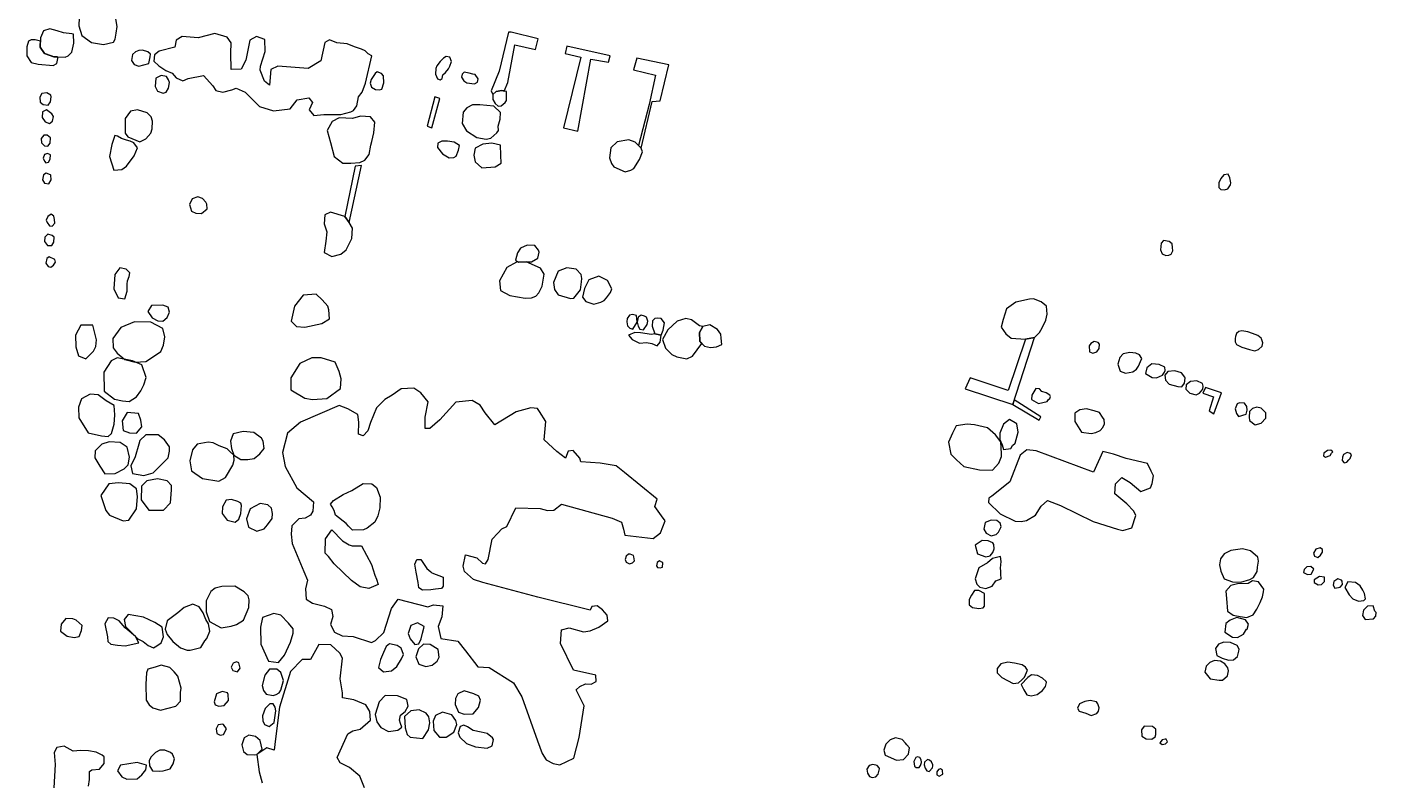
# Model space of a CAD drawing. Extents: x 154 to 1670, y 52 to 1730.
# Drawn here: x 206 to 829, y 389 to 737 of the extents above; entities that cross this region are included whole.
import ezdxf

# ---------------------------------------------------------------- set-up
doc = ezdxf.new("R2010")
doc.units = 0

msp = doc.modelspace()

# ---------------------------------------------------------------- linework, layer by layer
at = {"layer": ''}
for points in [[(245.839096, 729.861164), (246.577619, 731.274337), (247.056661, 734.044796), (247.517739, 737.094697), (246.801172, 741.599687), (245.86704, 744.230425), (243.016741, 745.607671), (239.509755, 745.030824), (238.052669, 743.595695), (235.501771, 742.998888), (232.174425, 743.420046), (229.900972, 741.288309), (229.779216, 737.382122), (231.212349, 732.917052), (235.595583, 729.725435), (241.154465, 728.747391), (245.839096, 729.861164), (245.839096, 729.861164)], [(224.928916, 723.533818), (226.523727, 725.306273), (227.423926, 729.332221), (227.366042, 733.53781), (226.527719, 733.657571), (222.781212, 734.136613), (219.813148, 735.094697), (216.346082, 735.994896), (213.535703, 735.098689), (212.038697, 731.931024), (211.976821, 727.505874), (213.928916, 724.675535), (218.31215, 723.138609), (223.413946, 722.996892), (224.928916, 723.533818), (224.928916, 723.533818)], [(219.605563, 720.048788), (220.164445, 722.280325), (219.92692, 723.096693), (218.31215, 723.138609), (216.976821, 723.597691), (213.928916, 724.675535), (211.976821, 727.505874), (211.996781, 728.264357), (212.016741, 730.376134), (209.665443, 730.974936), (207.833108, 730.996892), (206.577619, 730.39809), (205.8371, 727.669547), (205.835104, 723.483918), (207.80716, 720.414058), (210.996781, 719.753379), (217.910952, 719.01286), (219.605563, 720.048788), (219.605563, 720.048788)], [(342.980813, 696.40807), (346.90696, 696.386114), (350.833108, 696.424038), (355.457858, 697.637611), (356.793188, 698.234417), (358.310154, 700.445994), (358.988797, 704.551782), (360.685403, 706.821243), (362.32213, 710.907072), (365.218337, 723.541802), (363.443886, 724.51785), (362.070633, 725.855176), (360.395982, 726.633619), (357.228318, 727.731423), (353.841092, 729.046792), (349.076621, 729.607671), (345.689395, 731.004876), (343.517739, 729.731423), (341.559655, 721.260365), (335.77722, 717.757371), (321.76724, 718.759367), (318.477819, 717.186513), (317.85706, 710.01286), (315.625523, 711.867152), (313.635503, 716.990904), (313.675423, 718.803279), (315.851072, 725.499886), (315.815144, 731.160565), (311.888996, 732.41805), (308.759256, 730.805275), (306.900972, 721.51785), (304.745284, 717.453978), (300.162449, 717.276333), (299.986801, 724.711463), (300.208357, 729.633619), (298.395982, 732.184517), (292.717339, 733.803279), (285.002769, 731.93302), (277.509755, 732.455974), (274.79718, 730.743399), (274.118537, 727.493898), (266.883008, 725.783319), (264.829116, 723.950984), (264.509755, 721.140605), (266.759256, 718.929028), (269.96684, 716.773339), (272.85706, 715.575734), (274.829116, 713.324237), (277.79718, 712.006872), (280.370034, 713.120645), (287.386002, 714.531822), (291.76724, 709.627631), (293.182409, 707.593699), (296.409954, 706.735415), (300.555663, 707.869148), (302.469834, 708.605675), (306.593587, 706.689507), (313.348078, 700.150585), (319.703367, 698.054776), (327.517739, 699.126633), (330.72732, 703.230425), (336.148477, 704.184517), (337.803168, 702.010864), (336.306162, 698.663559), (338.457858, 695.970944), (342.980813, 696.40807), (342.980813, 696.40807)], [(422.607559, 707.088708), (425.298178, 707.485914), (426.316142, 707.266353), (428.030713, 711.212461), (431.308158, 728.649587), (440.894984, 726.471942), (442.112549, 731.453978), (429.657459, 734.489906), (428.42193, 734.489906), (424.028717, 716.475934), (420.395982, 707.390106), (421.192389, 705.735415), (422.607559, 707.088708), (422.607559, 707.088708)], [(262.216341, 720.026832), (262.755264, 723.054776), (262.85706, 724.350186), (261.681411, 725.46795), (259.230314, 726.226433), (257.595583, 725.968948), (255.920932, 725.449986), (254.625523, 724.236413), (254.204365, 721.445994), (255.380014, 719.551782), (257.591591, 718.813259), (262.216341, 720.026832), (262.216341, 720.026832)], [(397.699375, 713.020844), (398.058657, 714.695495), (399.234306, 715.771343), (400.571631, 717.563758), (401.248278, 718.739407), (401.96684, 720.931024), (401.250274, 722.925036), (399.477819, 723.204477), (398.26225, 722.40807), (396.725324, 720.8931), (395.170433, 718.881124), (394.831112, 717.645595), (394.549675, 715.074736), (395.565643, 712.86316), (396.801172, 712.523838), (397.699375, 713.020844), (397.699375, 713.020844)], [(466.46185, 721.994896), (474.633507, 720.555774), (475.27223, 723.543798), (455.264246, 728.078728), (454.525723, 724.571742), (461.759256, 722.8931), (453.831112, 690.292301), (460.386002, 688.673539), (466.46185, 721.994896), (466.46185, 721.994896)], [(494.693387, 702.38811), (498.499775, 702.765355), (502.413946, 719.364158), (487.627519, 722.541802), (486.130513, 717.100685), (496.354066, 714.625635), (493.338098, 701.05278), (488.463846, 682.06276), (489.679415, 680.827231), (494.693387, 702.38811), (494.693387, 702.38811)], [(270.102569, 706.809267), (271.258258, 708.561762), (271.639495, 711.272341), (271.260254, 712.38811), (270.364046, 713.98292), (267.853068, 714.503878), (265.42193, 713.268349), (265.060653, 709.422042), (266.096581, 707.288309), (268.7872, 706.370146), (270.102569, 706.809267), (270.102569, 706.809267)], [(369.873028, 708.07274), (370.771232, 711.102681), (370.633507, 714.270345), (369.657459, 715.42803), (367.705363, 716.086712), (366.7872, 715.40807), (364.892988, 712.679527), (364.354066, 710.964956), (365.090593, 709.05278), (366.962848, 707.974936), (368.75726, 707.775335), (369.873028, 708.07274), (369.873028, 708.07274)], [(413.960852, 711.37813), (414.280214, 712.87314), (412.96684, 714.887112), (411.948876, 715.106673), (410.216341, 715.485914), (407.944884, 715.984916), (406.887, 715.108669), (406.587599, 713.613659), (407.743288, 712.058768), (409.096581, 711.08272), (412.685403, 710.601683), (413.960852, 711.37813), (413.960852, 711.37813)], [(216.707359, 702.292301), (217.006761, 704.583718), (216.82712, 705.402082), (215.054665, 706.47793), (212.703367, 706.100685), (211.745284, 704.46795), (211.942888, 702.074736), (213.318138, 701.098689), (215.609555, 700.777331), (216.707359, 702.292301), (216.707359, 702.292301)], [(396.637499, 703.773339), (394.366042, 704.591702), (390.831112, 691.040804), (392.962848, 690.342201), (396.637499, 703.773339), (396.637499, 703.773339)], [(424.95686, 700.412062), (426.871032, 702.024836), (427.489795, 702.941004), (427.471831, 707.026832), (425.298178, 707.485914), (422.607559, 707.088708), (421.192389, 705.735415), (421.052669, 703.402082), (422.126521, 701.449986), (423.621531, 700.252381), (424.95686, 700.412062), (424.95686, 700.412062)], [(217.619535, 693.322241), (218.078617, 695.475934), (217.36205, 696.671543), (214.791192, 698.525834), (212.95686, 697.689507), (212.77722, 695.118649), (214.250274, 692.966952), (216.184405, 692.228429), (217.619535, 693.322241), (217.619535, 693.322241)], [(260.783208, 685.168549), (262.996781, 687.839207), (263.755264, 689.771343), (263.89698, 693.39809), (263.260254, 695.352182), (261.387998, 697.226433), (256.964844, 698.663559), (253.615543, 698.048788), (251.24229, 694.641603), (251.138497, 687.865156), (252.513747, 686.110665), (258.032709, 683.735415), (260.783208, 685.168549), (260.783208, 685.168549)], [(420.226322, 685.545794), (422.996781, 687.915056), (423.675423, 689.090704), (423.575623, 691.064756), (424.515743, 694.272341), (424.715343, 697.362162), (421.607559, 700.354178), (415.150473, 700.875136), (411.783208, 700.956972), (409.032709, 699.541802), (407.475823, 697.509866), (406.994785, 692.228429), (408.92692, 688.939008), (413.76724, 685.847192), (418.012749, 684.968948), (420.226322, 685.545794), (420.226322, 685.545794)], [(359.731312, 674.256373), (361.944884, 675.272341), (363.918936, 678.000884), (364.79718, 682.266353), (365.236302, 683.998888), (366.176421, 687.984916), (366.657459, 692.847192), (364.545683, 695.280325), (359.920932, 695.641603), (356.314146, 694.647591), (350.156461, 694.909068), (346.86704, 693.196493), (344.591591, 688.97294), (346.064645, 683.451982), (347.775224, 677.0927), (351.839096, 673.980924), (355.485803, 673.919048), (359.731312, 674.256373), (359.731312, 674.256373)], [(216.577621, 683.258369), (216.737302, 685.669547), (215.224328, 686.847192), (213.649477, 686.827231), (212.374028, 685.274337), (212.591593, 683.400086), (213.946882, 681.984916), (215.499777, 681.825235), (216.577621, 683.258369), (216.577621, 683.258369)], [(249.715343, 671.004876), (251.869036, 672.55777), (255.298178, 677.260365), (256.875024, 681.026832), (255.182409, 683.37813), (253.507759, 684.156573), (251.775224, 684.595695), (249.563647, 685.314257), (247.689395, 686.412062), (246.453866, 686.751383), (245.076621, 682.605675), (243.998777, 677.086712), (245.968836, 670.667551), (249.715343, 671.004876), (249.715343, 671.004876)], [(403.020733, 676.565754), (404.096581, 677.122641), (405.314146, 680.01286), (405.655463, 682.104677), (403.284206, 683.661563), (400.234306, 684.120645), (397.603567, 684.06276), (395.769236, 683.206473), (395.609555, 681.154577), (397.879016, 678.242401), (400.888996, 676.40807), (403.020733, 676.565754), (403.020733, 676.565754)], [(422.192389, 672.212461), (424.902968, 674.00288), (424.785204, 677.591702), (424.72732, 682.314257), (420.723328, 683.234417), (416.437898, 682.737411), (412.908956, 680.865156), (412.387998, 677.57773), (412.984805, 674.56775), (416.072629, 671.835215), (422.192389, 672.212461), (422.192389, 672.212461)], [(484.930912, 670.683519), (486.326122, 671.442002), (488.918936, 675.585714), (490.276222, 679.132621), (489.679415, 680.827231), (486.871032, 683.677531), (483.940892, 684.715455), (478.519735, 683.761363), (475.609555, 681.05278), (475.088597, 676.469946), (475.904964, 673.777331), (476.978817, 672.242401), (482.260254, 669.929028), (484.930912, 670.683519), (484.930912, 670.683519)], [(215.795186, 674.449986), (216.593589, 675.765355), (216.75327, 677.817251), (215.320136, 678.475934), (213.982811, 677.958968), (213.366044, 676.264357), (213.86305, 674.849188), (214.579617, 674.0927), (215.795186, 674.449986), (215.795186, 674.449986)], [(216.966842, 666.298289), (216.869038, 668.390106), (216.649477, 668.609667), (214.697381, 669.288309), (213.499777, 668.491902), (212.940894, 666.260365), (213.916942, 664.665555), (215.950874, 664.406074), (216.966842, 666.298289), (216.966842, 666.298289)], [(360.427918, 672.901084), (357.457858, 672.483918), (352.723328, 649.328229), (354.655463, 646.495894), (360.427918, 672.901084), (360.427918, 672.901084)], [(760.741292, 662.132621), (762.036701, 663.925036), (762.216341, 664.803279), (761.739296, 667.094697), (760.942888, 668.849188), (758.950872, 668.571742), (757.553667, 666.897092), (756.577619, 664.905076), (756.555663, 662.713459), (757.591591, 661.715455), (759.246282, 661.575734), (760.741292, 662.132621), (760.741292, 662.132621)], [(289.148477, 652.847192), (288.888996, 654.980924), (288.471831, 655.857172), (286.91694, 657.671543), (284.725324, 658.390106), (282.174425, 657.436014), (280.9369, 654.825235), (281.932908, 651.735415), (283.865044, 650.897092), (286.415942, 650.637611), (289.148477, 652.847192), (289.148477, 652.847192)], [(218.631513, 646.248389), (218.591593, 647.821243), (218.234308, 649.376134), (216.938898, 650.354178), (215.403968, 649.278329), (214.705365, 647.585714), (215.162451, 646.44799), (216.178419, 645.01286), (217.433908, 644.753379), (218.631513, 646.248389), (218.631513, 646.248389)], [(350.900972, 631.869148), (353.41195, 633.861164), (355.986801, 639.080724), (356.208357, 643.905076), (354.655463, 646.495894), (352.723328, 649.328229), (346.066641, 651.324237), (343.455862, 650.048788), (343.194385, 645.925036), (344.427918, 642.256373), (343.888996, 637.931024), (343.208357, 632.591702), (346.735304, 630.735415), (350.900972, 631.869148), (350.900972, 631.869148)], [(218.168439, 637.37813), (218.388, 639.691503), (217.511753, 640.56775), (215.539697, 641.066752), (214.104567, 639.713459), (213.94289, 637.659567), (215.31814, 635.885116), (217.310156, 635.825235), (218.168439, 637.37813), (218.168439, 637.37813)], [(436.459854, 628.298289), (439.050673, 628.396094), (441.920932, 630.048788), (442.559655, 632.859168), (442.22233, 633.715455), (440.547679, 635.809267), (436.940892, 636.050784), (433.930912, 634.57773), (432.535703, 632.525834), (431.655463, 629.056772), (433.010753, 628.220445), (436.459854, 628.298289), (436.459854, 628.298289)], [(733.539695, 631.334217), (734.597579, 631.851184), (735.354066, 633.386114), (735.256262, 634.980924), (735.096581, 636.695495), (733.643487, 637.791303), (730.992789, 638.172541), (729.934904, 636.976932), (729.635503, 633.927032), (730.43191, 631.9929), (732.084605, 631.214457), (733.539695, 631.334217), (733.539695, 631.334217)], [(218.142491, 626.855176), (219.020735, 628.150585), (218.681413, 629.426034), (216.132511, 630.583718), (215.034707, 629.927032), (214.475825, 627.695495), (215.651473, 626.158569), (216.887002, 625.799287), (218.142491, 626.855176), (218.142491, 626.855176)], [(252.176423, 614.779327), (252.118539, 616.97294), (252.078619, 618.028828), (252.220335, 619.563758), (253.058659, 621.475934), (253.338098, 623.250385), (251.703369, 624.984916), (248.695385, 625.623639), (246.461852, 622.515854), (245.938898, 615.819247), (247.950874, 611.653579), (251.018739, 611.272341), (252.176423, 614.779327), (252.176423, 614.779327)], [(438.980813, 611.755375), (440.954864, 612.471942), (442.409954, 614.004876), (443.92692, 617.07274), (444.86704, 622.633619), (443.154465, 625.344198), (436.459854, 628.298289), (431.994785, 628.200485), (427.629515, 625.631623), (424.178417, 619.555774), (424.713347, 615.010864), (428.95686, 612.715455), (436.052669, 611.53781), (438.980813, 611.755375), (438.980813, 611.755375)], [(458.533707, 611.605675), (461.563647, 615.330225), (462.164445, 619.036812), (462.224326, 620.571742), (462.006761, 622.445994), (459.655463, 624.937012), (455.35207, 625.57773), (451.364046, 624.064756), (449.130513, 618.785315), (449.585603, 615.555774), (451.318138, 613.02284), (456.978817, 611.326233), (458.533707, 611.605675), (458.533707, 611.605675)], [(471.028717, 609.705475), (472.583607, 610.501882), (473.719335, 611.737411), (475.455862, 614.166553), (476.054665, 615.861164), (474.162449, 619.669547), (470.118537, 621.643599), (465.513747, 620.070744), (463.457858, 616.066752), (462.619535, 612.060764), (464.092589, 609.927032), (467.779216, 608.809267), (471.028717, 609.705475), (471.028717, 609.705475)], [(342.114545, 599.767351), (345.623527, 601.996892), (345.266242, 606.162561), (344.928916, 607.797291), (342.240294, 610.787311), (339.549675, 613.360166), (333.45187, 612.964956), (329.483807, 607.805275), (327.865044, 600.829227), (330.395982, 598.37813), (334.28221, 598.176533), (342.114545, 599.767351), (342.114545, 599.767351)], [(671.397978, 593.39809), (673.711351, 595.709467), (675.028717, 597.781323), (676.643487, 601.36815), (677.224326, 604.118649), (677.026721, 607.805275), (674.575623, 609.799287), (670.948876, 611.256373), (669.074625, 611.038808), (662.79718, 609.725435), (658.549675, 606.539806), (656.912948, 601.657571), (656.094585, 598.170545), (658.166441, 595.120645), (660.595583, 592.966952), (667.31215, 592.603679), (671.397978, 593.39809), (671.397978, 593.39809)], [(270.665443, 602.533818), (271.743288, 605.084716), (271.086601, 607.396094), (268.655463, 608.354178), (263.393986, 608.138609), (261.759258, 605.34819), (263.691393, 602.49789), (266.260254, 601.020844), (268.613547, 600.960964), (270.665443, 602.533818), (270.665443, 602.533818)], [(236.617541, 587.004876), (237.695385, 589.216453), (237.894986, 592.306273), (236.264248, 599.08272), (230.785206, 599.086712), (228.330116, 594.463958), (228.40796, 588.98292), (229.641493, 584.897092), (233.028719, 583.499886), (236.617541, 587.004876), (236.617541, 587.004876)], [(260.771234, 582.310265), (263.401972, 584.02284), (267.649477, 586.869148), (268.904966, 589.859168), (269.605565, 593.625635), (268.671431, 597.551782), (263.012751, 600.483918), (255.45786, 600.667551), (249.158459, 597.980924), (245.549677, 592.821243), (245.627521, 588.615655), (247.439896, 586.06276), (251.044687, 583.230425), (255.767242, 582.01286), (260.771234, 582.310265), (260.771234, 582.310265)], [(487.845084, 600.44799), (487.447878, 603.57773), (485.693387, 603.956972), (484.338098, 603.719447), (483.22233, 602.124637), (483.080613, 600.571742), (483.380014, 598.697491), (484.376022, 597.601683), (485.869036, 597.200485), (487.845084, 600.44799), (487.845084, 600.44799)], [(492.427918, 599.410066), (492.74728, 600.925036), (492.090593, 602.799287), (491.134505, 603.258369), (489.639495, 603.657571), (488.324126, 602.701483), (487.845084, 600.44799), (488.32213, 598.535814), (488.998777, 597.160565), (490.773228, 596.958968), (492.427918, 599.410066), (492.427918, 599.410066)], [(499.821132, 596.815255), (500.519735, 600.08272), (498.92692, 602.056772), (497.132509, 602.35817), (496.036701, 602.058768), (494.960852, 601.06276), (494.679415, 598.511862), (495.972829, 595.102681), (498.883008, 594.404078), (499.821132, 596.815255), (499.821132, 596.815255)], [(513.328118, 584.711463), (517.775224, 590.647591), (516.839096, 591.645595), (516.621531, 595.611663), (518.176421, 598.420046), (516.603567, 598.799287), (512.996781, 601.471942), (510.246282, 602.130625), (506.320134, 600.857172), (501.912948, 596.835215), (499.579615, 592.352182), (500.853068, 588.443998), (503.801172, 585.473938), (506.192389, 584.376134), (510.695383, 583.436014), (513.328118, 584.711463), (513.328118, 584.711463)], [(524.429914, 589.110665), (526.883008, 590.064756), (526.645483, 593.094697), (526.505763, 594.948988), (524.952868, 597.100685), (521.465842, 599.136613), (518.176421, 598.420046), (516.621531, 595.611663), (516.839096, 591.645595), (518.990793, 589.372142), (521.719335, 588.713459), (524.429914, 589.110665), (524.429914, 589.110665)], [(498.481811, 591.176533), (498.883008, 594.404078), (496.731312, 594.92304), (495.972829, 595.102681), (494.437898, 594.805275), (489.356062, 595.525834), (486.745284, 595.625635), (483.875024, 594.392102), (485.567639, 592.47793), (488.85706, 590.663559), (492.184405, 591.098689), (494.595583, 590.519846), (497.006761, 589.561762), (498.481811, 591.176533), (498.481811, 591.176533)], [(671.397978, 593.39809), (667.31215, 592.603679), (659.308158, 568.831223), (641.773228, 574.759367), (639.457858, 569.579726), (661.457858, 562.451982), (671.397978, 593.39809), (671.397978, 593.39809)], [(774.972829, 587.825235), (776.607559, 589.37813), (776.986801, 590.85318), (776.350074, 592.667551), (776.130513, 593.046792), (774.697379, 594.302281), (772.166441, 595.140605), (769.974825, 595.899088), (767.264246, 596.459966), (765.789196, 596.080724), (764.771232, 595.124637), (764.31215, 593.809267), (764.112549, 592.813259), (764.112549, 591.37813), (764.729316, 590.182521), (767.320134, 588.944996), (770.82712, 587.747391), (773.298178, 587.228429), (774.972829, 587.825235), (774.972829, 587.825235)], [(700.174425, 586.707471), (701.290194, 588.302281), (701.511751, 590.254377), (700.813148, 591.01286), (699.060653, 591.471942), (697.405962, 590.595695), (696.72732, 589.440006), (696.924924, 586.689507), (698.380014, 586.130625), (700.174425, 586.707471), (700.174425, 586.707471)], [(716.930912, 577.451982), (718.505763, 578.785315), (719.483807, 580.140605), (720.380014, 582.312261), (720.998777, 583.58771), (719.944884, 585.282321), (718.290194, 586.060764), (715.479815, 586.380126), (712.469834, 585.785315), (710.795184, 584.050784), (709.996781, 581.08272), (711.070633, 577.813259), (713.46185, 576.795295), (716.930912, 577.451982), (716.930912, 577.451982)], [(256.37802, 565.929028), (258.431912, 568.619647), (259.809158, 571.46795), (260.946882, 574.875136), (258.857062, 580.695495), (254.551673, 582.551782), (247.517741, 583.931024), (244.787202, 582.49789), (241.356064, 577.296293), (241.511753, 568.48791), (246.232312, 564.819247), (249.978819, 564.038808), (253.048679, 563.739407), (256.37802, 565.929028), (256.37802, 565.929028)], [(344.387998, 565.226433), (350.669435, 569.827231), (350.990793, 574.270345), (350.094585, 577.599687), (348.224326, 581.905076), (341.84708, 583.92304), (337.403966, 583.885116), (331.900972, 581.396094), (327.711351, 574.701483), (327.789196, 569.200485), (334.224326, 565.350186), (337.731312, 564.691503), (344.387998, 565.226433), (344.387998, 565.226433)], [(730.581611, 576.008868), (731.559655, 577.364158), (731.879016, 578.080724), (731.679415, 579.615655), (729.050673, 580.85318), (725.721332, 581.194497), (723.310154, 579.262361), (722.789196, 576.751383), (725.79718, 574.815255), (727.851072, 574.655575), (730.581611, 576.008868), (730.581611, 576.008868)], [(740.785204, 572.218449), (741.084605, 574.509866), (740.944884, 575.066752), (739.41195, 576.941004), (736.22233, 577.958968), (732.994785, 577.583718), (731.617539, 575.968948), (731.91694, 573.637611), (733.689395, 571.703479), (737.675423, 570.685515), (739.467838, 570.503878), (740.785204, 572.218449), (740.785204, 572.218449)], [(458.543687, 398.889108), (461.038697, 408.376134), (463.338098, 423.102681), (459.655463, 430.49789), (461.370034, 432.05278), (463.883008, 433.186513), (466.493787, 433.166553), (468.904964, 434.300285), (468.667439, 437.310265), (458.403966, 439.54779), (452.43191, 451.827231), (452.833108, 458.264357), (456.40197, 459.080724), (463.058657, 457.262361), (466.026721, 457.679527), (470.034705, 459.372142), (474.240294, 462.400086), (474.002769, 465.050784), (471.813148, 467.422042), (469.32213, 469.238409), (466.910952, 469.060764), (466.112549, 467.306273), (441.958856, 473.37813), (416.531711, 480.166553), (412.108557, 481.523838), (408.004765, 485.254377), (407.467838, 487.625635), (408.467838, 492.887112), (413.667439, 491.46795), (416.298178, 488.996892), (417.793188, 488.675535), (419.028717, 490.789307), (420.7872, 500.074736), (423.459854, 502.90308), (425.274226, 504.875136), (427.607559, 506.030824), (431.677419, 514.677531), (442.9369, 514.334217), (446.403966, 513.336213), (449.314146, 513.513858), (452.863048, 516.342201), (476.258258, 509.911064), (480.501771, 508.056772), (481.537699, 504.707471), (482.174425, 501.976932), (495.186401, 500.396094), (498.617539, 503.064756), (500.751272, 508.623639), (499.138497, 510.956972), (496.032709, 515.262361), (497.090593, 518.689507), (481.968836, 530.994896), (478.144485, 533.966952), (470.651471, 535.266353), (461.803168, 535.889108), (461.306162, 537.641603), (458.278218, 541.05278), (455.865044, 540.775335), (454.76724, 537.625635), (450.703367, 540.637611), (444.7872, 546.040804), (445.589595, 554.471942), (442.721332, 559.156573), (441.705363, 560.491902), (438.637499, 560.773339), (431.898976, 558.98292), (422.110553, 552.929028), (417.529715, 558.491902), (415.218337, 562.020844), (411.493787, 564.194497), (404.018737, 563.402082), (396.641491, 555.294297), (392.074625, 551.290305), (389.803168, 551.252381), (389.845084, 556.453978), (391.224326, 563.54779), (387.85706, 567.815255), (384.649475, 569.968948), (378.831112, 569.693499), (374.543687, 566.685515), (371.174425, 564.693499), (367.306162, 560.809267), (364.591591, 554.054776), (363.354066, 550.148589), (361.200373, 547.819247), (359.008757, 548.617651), (359.152469, 554.236413), (358.735304, 557.725435), (354.172429, 560.41805), (350.046681, 561.974936), (332.206361, 554.210465), (326.264246, 549.112661), (323.86704, 540.204477), (325.220334, 533.667551), (330.495783, 523.859168), (338.306162, 517.455974), (338.004765, 513.07274), (336.90696, 511.218449), (334.455862, 509.905076), (331.505763, 509.48791), (328.294186, 506.240405), (327.934904, 502.394098), (328.350074, 498.128629), (333.745284, 485.192501), (335.515743, 481.164557), (334.517741, 477.200485), (334.914946, 472.416054), (337.74329, 470.521842), (343.30217, 469.202481), (346.611551, 467.54779), (347.166441, 464.39809), (346.048677, 460.711463), (347.940892, 457.182521), (351.487799, 455.40807), (356.649475, 455.104677), (365.038697, 452.310265), (366.892988, 453.326233), (370.761252, 457.050784), (374.314146, 468.130625), (377.366042, 472.354178), (391.096581, 468.879128), (393.74728, 469.815255), (397.990793, 469.274337), (397.529715, 464.152581), (395.914944, 459.789307), (397.026721, 454.268349), (404.958856, 453.048788), (408.523727, 448.481922), (414.120533, 441.044796), (419.38201, 440.823239), (430.599575, 433.721443), (434.561651, 427.242401), (441.687399, 406.831223), (443.855064, 401.010864), (445.76724, 398.098689), (449.074625, 396.443998), (452.064645, 395.743399), (458.543687, 398.889108), (458.543687, 398.889108)], [(677.28221, 563.699487), (677.841092, 564.615655), (678.459854, 565.094697), (678.839096, 566.070744), (678.459854, 566.769347), (676.845084, 567.785315), (674.873028, 568.384118), (673.717339, 569.581722), (672.004765, 569.761363), (670.248278, 566.733419), (670.068637, 564.679527), (673.256262, 562.785315), (677.28221, 563.699487), (677.28221, 563.699487)], [(747.677419, 567.649587), (749.27223, 569.402082), (749.374026, 570.777331), (749.054665, 572.152581), (746.425922, 573.310265), (743.455862, 572.97294), (741.581611, 571.440006), (741.320134, 569.40807), (743.214345, 567.611663), (746.202369, 566.833219), (747.677419, 567.649587), (747.677419, 567.649587)], [(757.902968, 567.705475), (750.389994, 570.220445), (749.25227, 567.669547), (754.114545, 565.87314), (752.078617, 559.495894), (754.310154, 558.000884), (757.902968, 567.705475), (757.902968, 567.705475)], [(244.849078, 549.034816), (246.086603, 553.298289), (246.24828, 555.352182), (246.46784, 557.643599), (246.050675, 561.909068), (242.425924, 564.142601), (238.799178, 566.795295), (234.972831, 567.176533), (231.104567, 564.944996), (229.609557, 561.080724), (229.725326, 556.196493), (234.106563, 549.278329), (240.244288, 547.821243), (243.334108, 547.619647), (244.849078, 549.034816), (244.849078, 549.034816)], [(674.290194, 556.665555), (662.096581, 564.465954), (661.457858, 562.451982), (673.571631, 555.07274), (674.290194, 556.665555), (674.290194, 556.665555)], [(769.178417, 557.85318), (769.75726, 559.825235), (769.577619, 561.420046), (768.521731, 563.034816), (766.170433, 563.096693), (765.034705, 562.639607), (764.216341, 560.445994), (764.415942, 559.290305), (764.713347, 558.174537), (765.729316, 556.839207), (769.178417, 557.85318), (769.178417, 557.85318)], [(776.250274, 553.763359), (778.324126, 556.114657), (778.366042, 558.465954), (776.154465, 560.759367), (774.142489, 561.178529), (772.168437, 560.541802), (770.853068, 559.168549), (770.571631, 556.597691), (770.751272, 555.00288), (773.479815, 552.948988), (776.250274, 553.763359), (776.250274, 553.763359)], [(258.960854, 551.996892), (258.463848, 555.066752), (257.310156, 558.256373), (252.188399, 558.717451), (249.894986, 554.851184), (250.250276, 550.346194), (253.160455, 549.228429), (256.42792, 549.068748), (258.960854, 551.996892), (258.960854, 551.996892)], [(660.429914, 542.024836), (661.328118, 543.400086), (662.503767, 544.455974), (663.863048, 549.655575), (663.246282, 553.443998), (659.839096, 555.45797), (657.108557, 553.246393), (655.45187, 549.142601), (655.469834, 546.272341), (656.425922, 543.721443), (657.180413, 541.54779), (660.429914, 542.024836), (660.429914, 542.024836)], [(699.855064, 549.43801), (701.729316, 550.434018), (702.96684, 551.749387), (703.823128, 553.382122), (703.565643, 555.455974), (702.908956, 556.531822), (701.435902, 558.665555), (699.004765, 559.523838), (695.517739, 560.342201), (692.368038, 559.865156), (690.034705, 558.352182), (690.012749, 554.445994), (693.080613, 549.541802), (697.683407, 549.020844), (699.855064, 549.43801), (699.855064, 549.43801)], [(310.811152, 537.380126), (313.443886, 539.531822), (315.517739, 541.96296), (315.020733, 545.370146), (314.264246, 546.747391), (310.639495, 549.49789), (305.75726, 549.919048), (301.092589, 548.885116), (299.875024, 545.49789), (300.27223, 542.010864), (301.465842, 538.980924), (304.713347, 536.984916), (307.843088, 536.944996), (310.811152, 537.380126), (310.811152, 537.380126)], [(654.90696, 535.330225), (656.142489, 538.300285), (656.144485, 539.595695), (655.96684, 542.485914), (655.90696, 545.116653), (653.457858, 548.326233), (649.693387, 551.615655), (643.715343, 552.954976), (640.386002, 553.316253), (635.264246, 552.539806), (633.587599, 549.074736), (631.671431, 544.948988), (632.785204, 539.42803), (635.376022, 536.795295), (638.821132, 533.725435), (645.974825, 532.146593), (651.954864, 532.044796), (654.90696, 535.330225), (654.90696, 535.330225)], [(246.533709, 530.43801), (250.719337, 532.589706), (252.535705, 534.561762), (253.254268, 538.068748), (252.200375, 542.633619), (248.91295, 544.787311), (243.771234, 545.168549), (240.401972, 544.054776), (237.411952, 541.026832), (237.150475, 537.677531), (239.499777, 533.891104), (241.869038, 530.262361), (246.533709, 530.43801), (246.533709, 530.43801)], [(264.072631, 530.827231), (271.090595, 537.719447), (271.731314, 540.729427), (271.631513, 542.823239), (269.421932, 545.97294), (266.513749, 548.326233), (260.77323, 548.38811), (258.040695, 545.739407), (257.521733, 544.024836), (255.765246, 538.126633), (253.789198, 534.102681), (254.585605, 530.453978), (259.906962, 529.613659), (264.072631, 530.827231), (264.072631, 530.827231)], [(297.533709, 528.579726), (301.004767, 534.376134), (301.583609, 536.607671), (301.465842, 538.980924), (299.513749, 540.595695), (298.29818, 541.811263), (294.691393, 543.34819), (291.82313, 544.645595), (289.549677, 545.024836), (284.44788, 544.010864), (282.354068, 541.481922), (281.096583, 536.260365), (281.871034, 531.655575), (286.890994, 528.186513), (294.483809, 526.946992), (297.533709, 528.579726), (297.533709, 528.579726)], [(716.435902, 505.324237), (718.25227, 511.0428), (717.395982, 513.136613), (714.148477, 516.406074), (708.611551, 521.132621), (708.873028, 525.777331), (711.743288, 528.665555), (715.689395, 526.272341), (720.509755, 522.222441), (725.034705, 523.895096), (725.873028, 525.807271), (726.35207, 529.354178), (725.417938, 531.54779), (723.705363, 535.036812), (713.761252, 537.453978), (707.962848, 539.370146), (703.020733, 540.647591), (698.751272, 531.102681), (672.228318, 540.98292), (667.863048, 541.382122), (664.753268, 538.97294), (660.102569, 526.659567), (651.749276, 520.046792), (650.314146, 519.030824), (650.25227, 517.136613), (655.591591, 511.85318), (662.485803, 508.501882), (665.296182, 508.260365), (667.76724, 508.777331), (671.855064, 511.246393), (674.447878, 515.390106), (677.457858, 518.060764), (683.475823, 515.685515), (698.599575, 508.342201), (709.79718, 504.789307), (712.288198, 504.190505), (716.435902, 505.324237), (716.435902, 505.324237)], [(808.130513, 538.839207), (808.709355, 539.935016), (809.248278, 540.434018), (808.37203, 541.310265), (806.77722, 541.132621), (805.202369, 539.877132), (804.942888, 538.641603), (805.879016, 538.08272), (808.130513, 538.839207), (808.130513, 538.839207)], [(815.763248, 535.687511), (816.679415, 536.803279), (817.338098, 537.440006), (817.9369, 539.054776), (817.479815, 539.771343), (815.984805, 540.170545), (814.230314, 539.214457), (813.711351, 538.018848), (813.651471, 536.465954), (814.587599, 535.48791), (815.763248, 535.687511), (815.763248, 535.687511)], [(252.940894, 508.970944), (256.469836, 514.150585), (256.871034, 519.791303), (256.415944, 523.45797), (253.30816, 525.751383), (248.166443, 526.132621), (243.641493, 525.677531), (239.970834, 520.278329), (242.200375, 513.380126), (244.012751, 511.266353), (250.32812, 508.553778), (252.940894, 508.970944), (252.940894, 508.970944)], [(272.196383, 516.97294), (272.637501, 522.871144), (272.639497, 524.964956), (270.647481, 527.038808), (266.124527, 527.976932), (261.240296, 527.08272), (258.787202, 524.553778), (258.545685, 518.334217), (262.170435, 513.589706), (268.946882, 513.485914), (272.196383, 516.97294), (272.196383, 516.97294)], [(356.296182, 504.334217), (354.403966, 506.128629), (353.328118, 507.304277), (348.407958, 511.292301), (347.731312, 513.426034), (346.835104, 515.020844), (346.158457, 516.376134), (347.453866, 518.010864), (351.958856, 520.817251), (355.986801, 522.589706), (361.130513, 525.855176), (365.276222, 525.693499), (367.425922, 523.939008), (369.118537, 519.493898), (368.95686, 514.571742), (368.018737, 510.865156), (366.541691, 508.034816), (363.112549, 505.166553), (361.298178, 504.509866), (356.296182, 504.334217), (356.296182, 504.334217)], [(303.663449, 509.362162), (304.641493, 512.03282), (304.960854, 515.619647), (304.663449, 516.717451), (303.2882, 517.613659), (300.31814, 518.491902), (297.906962, 518.134617), (296.132511, 515.106673), (296.010755, 511.996892), (298.342092, 508.986912), (302.066643, 508.028828), (303.663449, 509.362162), (303.663449, 509.362162)], [(315.479817, 504.97294), (316.974827, 506.745395), (319.168437, 509.693499), (319.290194, 512.004876), (318.853068, 514.45797), (317.158457, 515.95298), (313.651473, 516.671543), (308.906962, 514.08272), (307.250276, 509.479926), (308.184407, 505.633619), (311.990795, 503.777331), (315.479817, 504.97294), (315.479817, 504.97294)], [(653.693387, 502.228429), (654.869036, 503.302281), (655.84708, 505.533818), (655.96684, 506.03282), (655.569635, 507.50787), (653.994785, 508.705475), (651.403966, 508.885116), (648.573627, 507.831223), (647.954864, 504.821243), (649.110553, 502.927032), (651.479815, 501.729427), (653.693387, 502.228429), (653.693387, 502.228429)], [(363.875024, 477.304277), (359.849076, 478.0428), (355.765244, 480.974936), (347.717339, 488.653579), (345.128517, 492.162561), (343.695383, 493.657571), (343.77722, 500.254377), (346.729316, 504.41805), (351.669435, 499.314257), (354.697379, 497.45797), (356.152469, 496.978928), (360.358058, 497.056772), (365.076621, 488.424038), (366.649475, 483.501882), (367.306162, 481.627631), (368.080613, 479.114657), (363.875024, 477.304277), (363.875024, 477.304277)], [(650.918936, 492.364158), (652.214345, 493.917052), (652.733308, 495.631623), (652.635503, 497.663559), (652.176421, 498.362162), (650.044685, 499.420046), (647.194385, 499.579726), (643.944884, 497.390106), (645.118537, 493.402082), (649.004765, 491.984916), (650.918936, 492.364158), (650.918936, 492.364158)], [(485.675423, 489.120645), (486.591591, 490.136613), (486.294186, 492.028828), (486.074625, 492.607671), (484.621531, 493.166553), (483.823128, 493.166553), (482.76724, 492.250385), (482.288198, 490.775335), (482.785204, 489.459966), (484.200373, 488.721443), (485.675423, 489.120645), (485.675423, 489.120645)], [(771.012749, 481.539806), (772.587599, 482.336213), (774.28221, 485.124637), (774.46185, 487.158569), (774.942888, 489.929028), (774.643487, 491.821243), (771.318138, 494.693499), (767.611551, 495.631623), (762.210353, 494.857172), (759.120533, 493.324237), (757.423926, 491.07274), (756.924924, 488.302281), (757.601571, 485.292301), (759.054665, 481.785315), (762.958856, 480.44799), (766.825124, 480.246393), (771.012749, 481.539806), (771.012749, 481.539806)], [(803.583607, 492.683519), (804.481811, 494.058768), (804.581611, 495.334217), (803.525723, 496.0927), (801.39199, 495.495894), (800.296182, 493.621643), (800.873028, 492.206473), (802.328118, 491.627631), (803.583607, 492.683519), (803.583607, 492.683519)], [(388.667439, 476.613659), (386.974825, 477.671543), (386.617539, 480.08272), (385.683407, 484.807271), (385.146481, 488.573738), (386.044685, 490.725435), (387.859056, 490.705475), (390.665443, 486.53781), (392.419934, 484.96296), (392.87702, 484.603679), (398.218337, 482.627631), (398.196381, 478.362162), (397.338098, 477.246393), (394.687399, 477.008868), (392.533707, 476.771343), (388.667439, 476.613659), (388.667439, 476.613659)], [(499.505763, 487.200485), (499.645483, 489.172541), (499.288198, 489.491902), (498.112549, 490.090704), (497.074625, 489.354178), (496.755264, 487.859168), (497.214345, 487.060764), (498.469834, 486.801283), (499.505763, 487.200485), (499.505763, 487.200485)], [(651.82712, 478.332221), (653.583607, 480.843199), (655.954864, 481.837211), (655.89698, 484.010864), (655.91694, 485.326233), (655.75726, 486.661563), (655.958856, 489.749387), (655.661451, 492.08272), (651.992789, 491.186513), (649.721332, 489.134617), (645.693387, 486.925036), (644.016741, 481.803279), (644.713347, 479.292301), (646.146481, 477.877132), (648.91694, 477.296293), (651.82712, 478.332221), (651.82712, 478.332221)], [(799.334106, 483.996892), (800.491791, 486.188509), (800.29219, 486.48791), (799.096581, 487.424038), (797.24229, 487.306273), (796.046681, 486.150585), (795.72732, 484.655575), (797.539695, 483.757371), (799.334106, 483.996892), (799.334106, 483.996892)], [(772.477819, 465.216453), (774.154465, 467.745395), (775.749276, 470.795295), (776.74728, 473.463958), (777.306162, 475.777331), (777.487799, 477.05278), (774.976821, 480.442002), (772.186401, 480.861164), (770.194385, 479.705475), (765.190393, 479.529826), (762.160453, 478.773339), (759.849076, 476.124637), (760.104565, 472.675535), (760.701371, 466.797291), (763.210353, 465.060764), (766.459854, 464.302281), (769.507759, 463.921044), (772.477819, 465.216453), (772.477819, 465.216453)], [(804.074625, 479.170545), (805.429914, 480.625635), (805.41195, 482.637611), (803.120533, 482.939008), (800.707359, 481.344198), (800.687399, 480.048788), (802.579615, 479.05278), (804.074625, 479.170545), (804.074625, 479.170545)], [(812.723328, 477.970944), (813.701371, 479.246393), (813.641491, 480.661563), (813.304166, 481.158569), (811.629515, 481.857172), (809.795184, 480.583718), (809.415942, 478.829227), (810.27223, 477.434018), (812.723328, 477.970944), (812.723328, 477.970944)], [(823.563647, 471.807271), (824.340094, 472.603679), (823.962848, 475.014856), (823.166441, 476.589706), (821.990793, 478.483918), (819.801172, 480.078728), (816.192389, 480.380126), (814.85706, 477.789307), (816.7872, 474.420046), (818.481811, 472.505874), (821.130513, 471.430026), (823.563647, 471.807271), (823.563647, 471.807271)], [(300.168439, 459.897092), (302.721334, 460.753379), (305.910954, 462.705475), (308.326124, 468.463958), (308.465844, 472.090704), (308.088599, 473.984916), (306.276224, 475.759367), (301.85307, 478.332221), (295.83311, 478.296293), (292.765246, 477.440006), (290.811154, 475.946992), (288.695385, 471.683519), (288.653469, 466.479926), (290.166443, 462.074736), (295.565645, 459.122641), (300.168439, 459.897092), (300.168439, 459.897092)], [(647.657459, 468.330225), (648.334106, 469.126633), (648.356062, 472.096693), (648.395982, 473.132621), (648.258258, 474.984916), (645.74728, 476.382122), (643.655463, 476.384118), (642.358058, 474.310265), (641.202369, 472.178529), (641.240294, 469.827231), (642.735304, 468.571742), (645.763248, 468.110665), (647.657459, 468.330225), (647.657459, 468.330225)], [(281.250276, 448.887112), (286.212351, 450.118649), (288.048679, 453.128629), (288.984807, 454.244397), (290.302172, 457.611663), (289.707361, 461.038808), (288.531713, 462.95298), (287.27822, 466.08272), (285.346084, 468.91306), (282.435904, 470.050784), (278.549677, 468.499886), (275.519737, 466.088708), (270.633509, 462.324237), (269.675425, 458.597691), (270.631513, 456.066752), (273.180415, 452.837211), (276.745286, 449.905076), (279.934906, 448.807271), (281.250276, 448.887112), (281.250276, 448.887112)], [(828.162449, 463.354178), (829.200373, 464.609667), (829.260254, 466.162561), (828.721332, 466.881124), (827.92692, 469.312261), (825.256262, 469.094697), (823.40197, 467.302281), (822.960852, 464.791303), (824.176421, 463.056772), (828.162449, 463.354178), (828.162449, 463.354178)], [(229.972831, 455.210465), (231.050675, 457.861164), (231.370036, 460.152581), (228.641493, 462.625635), (226.966842, 463.324237), (223.839098, 463.443998), (221.645485, 460.855176), (221.384008, 457.52783), (224.332112, 455.332221), (227.601573, 454.653579), (229.972831, 455.210465), (229.972831, 455.210465)], [(257.593589, 452.246393), (255.960854, 455.196493), (251.180415, 459.066752), (248.391992, 462.336213), (246.020735, 463.533818), (243.429916, 463.713459), (241.835106, 461.004876), (243.006763, 455.024836), (243.264248, 452.891104), (244.559657, 451.575734), (247.629517, 451.196493), (251.216343, 450.875136), (257.593589, 452.246393), (257.593589, 452.246393)], [(265.865046, 450.787311), (267.819138, 452.280325), (268.996783, 454.931024), (268.360056, 459.495894), (264.972831, 461.669547), (259.73331, 464.084716), (252.659457, 465.284317), (250.703369, 462.9929), (251.340096, 459.823239), (257.096583, 454.000884), (259.547681, 452.803279), (261.879018, 451.008868), (264.290196, 449.970944), (265.865046, 450.787311), (265.865046, 450.787311)], [(324.875026, 446.491902), (327.689397, 452.449986), (328.906962, 456.633619), (328.829118, 458.727431), (326.657461, 461.280325), (323.172431, 465.048788), (319.90297, 465.727431), (314.621533, 463.877132), (313.681413, 459.372142), (313.896982, 451.579726), (317.499777, 443.765355), (322.004767, 443.164557), (324.875026, 446.491902), (324.875026, 446.491902)], [(386.861052, 451.761363), (388.058657, 454.112661), (388.657459, 456.603679), (389.256262, 458.994896), (389.318138, 459.773339), (386.288198, 461.52783), (383.238298, 460.254377), (382.040693, 456.58771), (382.89698, 454.054776), (385.028717, 451.364158), (386.861052, 451.761363), (386.861052, 451.761363)], [(768.088597, 456.210465), (769.425922, 458.461962), (769.705363, 458.559766), (770.344086, 460.793299), (768.928916, 462.825235), (764.984805, 463.905076), (761.855064, 462.729427), (759.861052, 461.136613), (759.360054, 457.070744), (762.986801, 454.757371), (765.318138, 454.695495), (768.088597, 456.210465), (768.088597, 456.210465)], [(361.855066, 385.208469), (359.725326, 390.529826), (354.825126, 394.597691), (350.559657, 396.713459), (349.246284, 399.244397), (354.054667, 410.164557), (356.44788, 411.57773), (359.735306, 412.274337), (364.521733, 416.495894), (364.304168, 420.442002), (362.451872, 423.613659), (356.89299, 425.807271), (351.611553, 426.747391), (351.653469, 429.078728), (350.639497, 435.51785), (351.681413, 445.122641), (350.42792, 447.475934), (346.244288, 451.224437), (340.72333, 451.505874), (336.89299, 444.473938), (332.986803, 444.513858), (327.641493, 438.937012), (322.531713, 422.43801), (320.631513, 407.869148), (320.030715, 402.52783), (316.643489, 403.745395), (312.036703, 400.539806), (313.188399, 392.647591), (314.521733, 387.424038)], [(374.318138, 439.312261), (376.751272, 441.324237), (378.944884, 444.789307), (379.803168, 446.783319), (378.689395, 449.813259), (376.95686, 451.048788), (373.407958, 451.689507), (371.793188, 450.553778), (370.575623, 447.663559), (369.220334, 444.555774), (368.280214, 440.829227), (370.551671, 438.795295), (374.318138, 439.312261), (374.318138, 439.312261)], [(393.074625, 441.87314), (395.387998, 443.725435), (396.306162, 445.637611), (395.908956, 449.106673), (392.202369, 451.440006), (389.114545, 451.661563), (386.721332, 449.449986), (385.603567, 445.763359), (386.976821, 442.274337), (390.164445, 441.256373), (393.074625, 441.87314), (393.074625, 441.87314)], [(763.419934, 444.374138), (765.314146, 445.907072), (765.912948, 448.298289), (765.952868, 449.334217), (765.056661, 450.929028), (762.028717, 452.326233), (758.918936, 452.46795), (756.467838, 451.571742), (755.070633, 449.519846), (755.72732, 446.330225), (758.098577, 445.154577), (761.026721, 444.174537), (763.419934, 444.374138), (763.419934, 444.374138)], [(304.304168, 440.523838), (303.687401, 442.994896), (302.731314, 443.374138), (301.056663, 442.857172), (300.200375, 440.944996), (300.936902, 439.390106), (303.148479, 438.751383), (304.304168, 440.523838), (304.304168, 440.523838)], [(663.982809, 433.681523), (665.577619, 435.096693), (666.813148, 436.412062), (668.250274, 439.499886), (667.334106, 440.994896), (665.719335, 442.03282), (662.212349, 442.751383), (659.184405, 443.310265), (655.875024, 442.515854), (654.120533, 440.364158), (654.118537, 438.270345), (656.389994, 436.136613), (658.960852, 434.741403), (661.589595, 433.483918), (663.982809, 433.681523), (663.982809, 433.681523)], [(758.31215, 434.909068), (760.565643, 436.960964), (761.144485, 439.292301), (760.707359, 440.58771), (759.45187, 442.501882), (757.360054, 443.739407), (754.549675, 444.058768), (752.437898, 443.102681), (750.841092, 441.350186), (750.102569, 438.619647), (752.691391, 435.569746), (756.7373, 434.891104), (758.31215, 434.909068), (758.31215, 434.909068)], [(274.579617, 422.921044), (276.73331, 425.270345), (276.755266, 429.178529), (277.014747, 431.210465), (275.623529, 436.731423), (273.871034, 438.745395), (271.839098, 440.739407), (267.89299, 441.817251), (265.082611, 440.92304), (261.73331, 439.966952), (261.034707, 438.274337), (260.83311, 433.112661), (260.948878, 425.777331), (262.224328, 423.505874), (264.016743, 422.088708), (267.463848, 421.010864), (274.579617, 422.921044), (274.579617, 422.921044)], [(321.060655, 428.298289), (322.376024, 429.154577), (323.134507, 430.290305), (324.411952, 434.733419), (323.198379, 438.559766), (321.246284, 440.016852), (317.837102, 440.018848), (315.683409, 437.248389), (314.525725, 432.525834), (315.162451, 430.134617), (316.376024, 428.400086), (319.665445, 427.879128), (321.060655, 428.298289), (321.060655, 428.298289)], [(672.649475, 428.396094), (675.120533, 430.228429), (676.537699, 432.020844), (676.996781, 433.855176), (676.85706, 434.392102), (675.144485, 435.809267), (672.793188, 437.066752), (670.002769, 437.485914), (668.348078, 436.250385), (665.236302, 432.984916), (666.531711, 430.451982), (667.865044, 428.100685), (669.898976, 427.759367), (672.649475, 428.396094), (672.649475, 428.396094)], [(296.960854, 423.308269), (299.014747, 425.57773), (298.797182, 428.328229), (298.539697, 429.166553), (296.048679, 429.765355), (293.35806, 428.591702), (292.39798, 424.865156), (292.837102, 423.569746), (294.509757, 422.871144), (296.960854, 423.308269), (296.960854, 423.308269)], [(320.096583, 415.344198), (320.517741, 418.571742), (320.817142, 420.843199), (320.539697, 422.47793), (319.543689, 423.9929), (317.988799, 424.054776), (315.875026, 421.88312), (314.637501, 418.475934), (314.835106, 416.084716), (315.651473, 414.52783), (317.80317, 413.551782), (320.096583, 415.344198), (320.096583, 415.344198)], [(377.214345, 411.807271), (379.048677, 413.160565), (378.45187, 414.855176), (377.934904, 416.529826), (378.473827, 418.761363), (380.667439, 420.473938), (382.062649, 422.964956), (381.387998, 425.974936), (377.042689, 427.671543), (371.344086, 427.8931), (368.531711, 424.925036), (366.775226, 419.026832), (367.491793, 415.757371), (369.362052, 413.006872), (372.908956, 411.230425), (377.214345, 411.807271), (377.214345, 411.807271)], [(412.036701, 419.461962), (414.549675, 422.250385), (415.348078, 425.637611), (414.691391, 427.531822), (412.300174, 428.629627), (407.87702, 429.986912), (404.96684, 428.593699), (403.829116, 426.481922), (403.667439, 423.631623), (405.200373, 420.102681), (407.890992, 419.184517), (412.036701, 419.461962), (412.036701, 419.461962)], [(700.268238, 419.533818), (701.024725, 420.689507), (701.246282, 422.202481), (700.669435, 423.976932), (700.150473, 424.875136), (697.162449, 425.593699), (694.689395, 425.056772), (692.298178, 424.080724), (691.240294, 421.948988), (692.116541, 420.633619), (695.226322, 419.715455), (697.615543, 418.617651), (700.268238, 419.533818), (700.268238, 419.533818)], [(391.326122, 411.919048), (392.024725, 415.246393), (391.547679, 417.937012), (390.33211, 419.671543), (387.004765, 421.228429), (383.238298, 420.711463), (380.368038, 418.182521), (380.563647, 412.941004), (381.577619, 409.851184), (382.952868, 408.535814), (388.833108, 407.915056), (391.326122, 411.919048), (391.326122, 411.919048)], [(403.104565, 410.956972), (404.519735, 414.404078), (404.042689, 416.316253), (402.230314, 418.869148), (397.80716, 420.226433), (394.697379, 418.613659), (393.519735, 415.98292), (393.85706, 411.757371), (396.425922, 408.607671), (399.555663, 408.565754), (403.104565, 410.956972), (403.104565, 410.956972)], [(296.595585, 409.875136), (298.112551, 412.445994), (296.597581, 414.41805), (296.360056, 414.55777), (294.206363, 414.300285), (293.2882, 412.40807), (293.627521, 410.234417), (295.040695, 409.51785), (296.595585, 409.875136), (296.595585, 409.875136)], [(420.879016, 404.629627), (421.417938, 407.57773), (421.038697, 408.256373), (418.489795, 410.270345), (415.719335, 410.849188), (411.952868, 411.629627), (409.34209, 413.304277), (407.689395, 414.182521), (405.974825, 413.485914), (405.096581, 410.535814), (405.932908, 408.623639), (408.980813, 405.731423), (413.084605, 404.074736), (418.485803, 403.573738), (420.879016, 404.629627), (420.879016, 404.629627)], [(727.148477, 408.797291), (727.527719, 409.773339), (727.507759, 410.549786), (727.527719, 412.284317), (725.954864, 413.481922), (722.148477, 413.661563), (720.831112, 411.948988), (721.108557, 409.098689), (723.102569, 407.803279), (725.693387, 407.701483), (727.148477, 408.797291), (727.148477, 408.797291)], [(312.036703, 400.539806), (314.489797, 403.088708), (313.575625, 407.016852), (311.364048, 408.950984), (308.354068, 409.589706), (306.162451, 408.296293), (305.144487, 405.106673), (305.879018, 401.917052), (307.613549, 400.581722), (310.960854, 400.420046), (312.036703, 400.539806), (312.036703, 400.539806)], [(610.869036, 398.334217), (613.202369, 400.803279), (613.623527, 403.673539), (612.467838, 405.128629), (611.811152, 405.787311), (610.256262, 407.521842), (607.268238, 408.300285), (604.735304, 407.443998), (602.721332, 405.332221), (601.823128, 402.663559), (602.380014, 400.270345), (607.661451, 398.036812), (610.869036, 398.334217), (610.869036, 398.334217)], [(732.048677, 405.505874), (732.84708, 406.382122), (732.310154, 407.637611), (731.791192, 407.657571), (730.435902, 407.420046), (729.338098, 405.905076), (730.413946, 405.248389), (732.048677, 405.505874), (732.048677, 405.505874)], [(234.262252, 386.010866), (234.801174, 389.03881), (234.78321, 392.687513), (235.841094, 393.52384), (239.2882, 393.761365), (241.581613, 396.410068), (241.443888, 399.479926), (240.647481, 400.336213), (237.797182, 401.713459), (234.270236, 402.354178), (230.623529, 402.436014), (227.174427, 402.198489), (222.950874, 404.471942), (219.681413, 403.835217), (218.326124, 401.50388), (218.821134, 396.022842), (218.559657, 390.58372), (218.29818, 385.162563)], [(268.785206, 393.008868), (271.954866, 394.00288), (273.389996, 396.314257), (273.948878, 398.545794), (273.094587, 400.719447), (272.216343, 401.515854), (269.567641, 402.593699), (267.214347, 402.655575), (265.222332, 401.499886), (263.028719, 399.328229), (262.250276, 397.675535), (262.44788, 395.284317), (263.82313, 393.070744), (266.910954, 392.869148), (268.785206, 393.008868), (268.785206, 393.008868)], [(618.122529, 394.601683), (618.681411, 395.519846), (619.200373, 396.815255), (619.160453, 397.07274), (619.040693, 398.150585), (618.384006, 399.146593), (617.407958, 399.525834), (616.649475, 399.246393), (615.653467, 397.374138), (615.771232, 396.298289), (615.990793, 395.222441), (616.80716, 394.523838), (618.122529, 394.601683), (618.122529, 394.601683)], [(256.785206, 389.408072), (258.898978, 391.240407), (260.77323, 393.549786), (261.132511, 395.643599), (256.689397, 396.921044), (249.094587, 395.629627), (247.599577, 393.07873), (249.609557, 390.208471), (252.020735, 389.190507), (256.785206, 389.408072), (256.785206, 389.408072)], [(598.050673, 390.328229), (599.246282, 391.563758), (599.74728, 393.895096), (599.687399, 394.432022), (598.691391, 395.509866), (596.677419, 395.929028), (595.044685, 395.571742), (593.96684, 393.797291), (594.264246, 391.905076), (595.200373, 390.48791), (596.395982, 389.970944), (598.050673, 390.328229), (598.050673, 390.328229)], [(624.280214, 394.360166), (624.479815, 395.356174), (624.499775, 395.875136), (623.803168, 397.150585), (622.94688, 398.028828), (621.950872, 398.248389), (620.635503, 397.03282), (620.455862, 395.757371), (620.833108, 394.202481), (621.729316, 393.066752), (622.725324, 392.767351), (624.280214, 394.360166), (624.280214, 394.360166)], [(629.082609, 391.52783), (628.883008, 393.0428), (628.865044, 393.322241), (628.046681, 393.998888), (627.010753, 393.701483), (626.33211, 392.525834), (626.23231, 391.250385), (627.407958, 390.571742), (629.082609, 391.52783), (629.082609, 391.52783)]]:
    msp.add_lwpolyline(points, dxfattribs=at)

doc.saveas('drawing.dxf')
